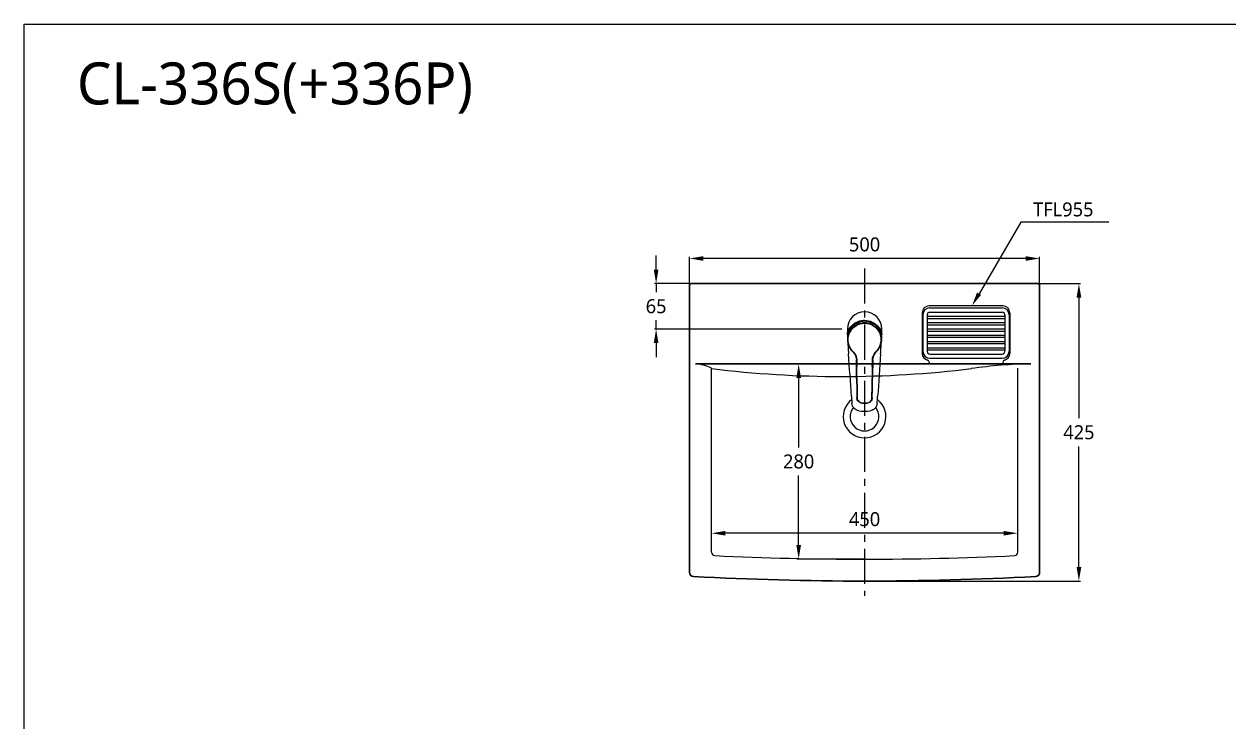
# Model space of a CAD drawing. Extents: x 189 to 3289, y -51 to 2049.
# Drawn here: x 189 to 1909, y 1052 to 2049 of the extents above; entities that cross this region are included whole.
import ezdxf

# ---------------------------------------------------------------- set-up
doc = ezdxf.new("R2010")
doc.units = 0
doc.header["$LTSCALE"] = 20
doc.header["$MEASUREMENT"] = 0
doc.linetypes.add('CENTER', pattern=[2, 1.25, -0.25, 0.25, -0.25])
doc.layers.get('0').update_dxf_attribs({"linetype": 'CONTINUOUS'})
doc.layers.get('DEFPOINTS').update_dxf_attribs({"linetype": 'CONTINUOUS'})
for name, color, linetype in [('1', 7, 'CONTINUOUS'), ('5', 5, 'CONTINUOUS'), ('BASE', 3, 'CONTINUOUS'), ('CENTER', 2, 'CENTER')]:
    doc.layers.add(name, color=color, linetype=linetype)
doc.layers.add('c', color=4, linetype='CONTINUOUS', lineweight=30)
doc.styles.add('GHS', font='romans.shx', dxfattribs={"bigfont": 'whgtxt.shx'})
doc.styles.get("Standard").update_dxf_attribs({"font": 'NanumGothic.ttf'})
doc.dimstyles.get("Standard").update_dxf_attribs({"dimtxt": 20, "dimasz": 20, "dimexe": 2.5, "dimexo": 1.5, "dimgap": 10, "dimtad": 1, "dimdec": 0, "dimzin": 0, "dimdsep": 46, "dimtxsty": 'Standard', "dimcen": 0, "dimclrd": 3, "dimclre": 3, "dimclrt": 2, "dimadec": 0, "dimazin": 0, "dimtfac": 1, "dimtdec": 0, "dimtmove": 0, "dimatfit": 3, "dimfxl": 0, "dimtolj": 1, "dimtzin": 0, "dimarcsym": 0})

# ---------------------------------------------------------------- blocks, each defined once
blk = doc.blocks.new('*D13')
at = {"color": 3, "lineweight": -2}
for p, q in [((1091.6, 1698.5), (1091.6, 1718.5)), ((1140.2, 1678.5), (1089.1, 1678.5)), ((1091.6, 1678.5), (1091.6, 1666)), ((1091.6, 1613.5), (1091.6, 1626)), ((1356.6, 1613.5), (1089.1, 1613.5)), ((1091.6, 1593.5), (1091.6, 1573.5))]:
    blk.add_line(p, q, dxfattribs=at)
at = {"color": 3}
for points in [[(1088.2, 1698.5), (1094.9, 1698.5), (1091.6, 1678.5)], [(1088.2, 1593.5), (1094.9, 1593.5), (1091.6, 1613.5)]]:
    blk.add_solid(points, dxfattribs=at)
at = {"layer": 'DEFPOINTS', "color": 0}
for p in [(1091.6, 1678.5), (1141.7, 1678.5), (1358.1, 1613.5)]:
    blk.add_point(p, dxfattribs=at)
at = {"color": 2, "insert": (1091.6, 1646), "char_height": 20, "attachment_point": 5}
blk.add_mtext('\\A1;65', dxfattribs=at)
blk = doc.blocks.new('*D14')
at = {"color": 3, "lineweight": -2}
for p, q in [((1139.2, 1677.5), (1139.2, 1716.8)), ((1619.2, 1714.3), (1159.2, 1714.3)), ((1639.2, 1677.5), (1639.2, 1716.8))]:
    blk.add_line(p, q, dxfattribs=at)
at = {"color": 3}
for points in [[(1159.2, 1717.6), (1159.2, 1710.9), (1139.2, 1714.3)], [(1619.2, 1717.6), (1619.2, 1710.9), (1639.2, 1714.3)]]:
    blk.add_solid(points, dxfattribs=at)
at = {"layer": 'DEFPOINTS', "color": 0}
for p in [(1139.2, 1714.3), (1139.2, 1676), (1639.2, 1676)]:
    blk.add_point(p, dxfattribs=at)
at = {"color": 2, "insert": (1389.2, 1734.3), "char_height": 20, "attachment_point": 5}
blk.add_mtext('\\A1;500', dxfattribs=at)
blk = doc.blocks.new('*D15')
at = {"color": 3, "lineweight": -2}
for p, q in [((1385.9, 1563.7), (1292.6, 1563.7)), ((1295.1, 1543.7), (1295.1, 1444.3)), ((1295.1, 1304.9), (1295.1, 1404.3)), ((1387.7, 1284.9), (1292.6, 1284.9))]:
    blk.add_line(p, q, dxfattribs=at)
at = {"color": 3}
for points in [[(1291.8, 1543.7), (1298.4, 1543.7), (1295.1, 1563.7)], [(1291.8, 1304.9), (1298.4, 1304.9), (1295.1, 1284.9)]]:
    blk.add_solid(points, dxfattribs=at)
at = {"layer": 'DEFPOINTS', "color": 0}
for p in [(1387.4, 1563.7), (1295.1, 1284.9), (1389.2, 1284.9)]:
    blk.add_point(p, dxfattribs=at)
at = {"color": 2, "insert": (1295.1, 1424.3), "char_height": 20, "attachment_point": 5}
blk.add_mtext('\\A1;280', dxfattribs=at)
blk = doc.blocks.new('*D16')
at = {"color": 3, "lineweight": -2}
for p, q in [((1170.5, 1296.4), (1170.5, 1324.4)), ((1587.8, 1321.9), (1190.5, 1321.9)), ((1607.8, 1296.4), (1607.8, 1324.4))]:
    blk.add_line(p, q, dxfattribs=at)
at = {"color": 3}
for points in [[(1190.5, 1325.2), (1190.5, 1318.6), (1170.5, 1321.9)], [(1587.8, 1325.2), (1587.8, 1318.6), (1607.8, 1321.9)]]:
    blk.add_solid(points, dxfattribs=at)
at = {"layer": 'DEFPOINTS', "color": 0}
for p in [(1170.5, 1321.9), (1170.5, 1294.9), (1607.8, 1294.9)]:
    blk.add_point(p, dxfattribs=at)
at = {"color": 2, "insert": (1389.2, 1341.9), "char_height": 20, "attachment_point": 5}
blk.add_mtext('\\A1;450', dxfattribs=at)
blk = doc.blocks.new('*D32')
at = {"color": 3, "lineweight": -2}
for p, q in [((1638.2, 1678.5), (1697.7, 1678.5)), ((1695.2, 1658.5), (1695.2, 1486)), ((1695.2, 1273.6), (1695.2, 1446)), ((1390.7, 1253.6), (1697.7, 1253.6))]:
    blk.add_line(p, q, dxfattribs=at)
at = {"color": 3}
for points in [[(1691.9, 1658.5), (1698.6, 1658.5), (1695.2, 1678.5)], [(1691.9, 1273.6), (1698.6, 1273.6), (1695.2, 1253.6)]]:
    blk.add_solid(points, dxfattribs=at)
at = {"layer": 'DEFPOINTS', "color": 0}
for p in [(1636.7, 1678.5), (1389.2, 1253.6), (1695.2, 1253.6)]:
    blk.add_point(p, dxfattribs=at)
at = {"color": 2, "insert": (1695.2, 1466), "char_height": 20, "attachment_point": 5}
blk.add_mtext('\\A1;425', dxfattribs=at)

msp = doc.modelspace()

# ---------------------------------------------------------------- linework, layer by layer
for p, q in [((1471.53163, 1636.69174), (1471.53163, 1578.69174)), ((1586.53163, 1646.69174), (1481.53163, 1646.69174)), ((1596.53163, 1636.69174), (1596.53163, 1578.69174)), ((1481.53163, 1566.04263), (1481.53163, 1563.69174)), ((1586.53163, 1566.04263), (1586.53163, 1563.69174))]:
    msp.add_line(p, q)
at = {"color": 7}
for p, q in [((1170.54266, 1294.89033), (1170.54266, 1557.51136)), ((1607.84504, 1294.89033), (1607.84504, 1557.51136))]:
    msp.add_line(p, q, dxfattribs=at)
for centre, radius, start, end in [((1481.53163, 1636.69174), 10, 90, 180), ((1586.53163, 1636.69174), 10, 0, 90), ((1481.53163, 1578.69174), 10, 180, 256.6576362), ((1478.53163, 1566.04263), 3, 0, 76.6576362), ((1589.53163, 1566.04263), 3, 103.3423638, 180), ((1586.53163, 1578.69174), 10, 283.3423638, 0)]:
    msp.add_arc(centre, radius, start, end)
for centre, radius, start, end in [((1146.07568, 1512.481), 51.24808, 61.48281084, 87.81252179), ((1356.25597, 3084.06524), 1538.27108, 263.06584614, 276.93415386), ((1632.75384, 942.97671), 620.74361, 90.54983289, 98.45940621), ((1389.19385, 1488.52507), 30.5, 127.05773884, 52.94226116), ((1389.19385, 1488.52507), 20.5, 140.90180968, 39.09819032), ((1175.54266, 1294.89033), 5, 180, 267.3052228), ((1602.84504, 1294.89033), 5, 272.6947772, 0), ((1389.19385, 5834.14637), 4549.28126, 267.3052228, 270), ((1389.19385, 5834.14637), 4549.28126, 270, 272.6947772)]:
    msp.add_arc(centre, radius, start, end, dxfattribs=at)
at = {"layer": '1', "color": 3}
for p, q in [((1612.38484, 1765.9976), (1552.63851, 1663.95116)), ((1738.04438, 1765.9976), (1612.38484, 1765.9976))]:
    msp.add_line(p, q, dxfattribs=at)
at = {"layer": '1', "color": 7, "linetype": 'Continuous'}
for p, q in [((1386.19385, 1623.70983, 36.5), (1386.19385, 1624.12375, 36.5)), ((1392.19385, 1624.12375, 36.5), (1392.19385, 1623.70983, 36.5)), ((1365.19385, 1601.84266, 36.5), (1365.19385, 1598.19345, 36.5)), ((1413.19385, 1598.19345, 36.5), (1413.19385, 1601.84266, 36.5)), ((1377.59862, 1559.84135, 36.5), (1377.49095, 1569.30657, 36.5)), ((1377.99091, 1569.31227, 36.5), (1378.09859, 1559.84705, 36.5)), ((1400.28911, 1559.84705, 36.5), (1400.39679, 1569.31227, 36.5)), ((1400.89675, 1569.30657, 36.5), (1400.78908, 1559.84135, 36.5)), ((1400.57652, 1542.99182, 36.5), (1400.57804, 1542.99181, 36.5)), ((1386.10269, 1507.54703, 36.5), (1386.10269, 1508.04704, 36.5)), ((1386.10269, 1508.04704, 36.5), (1392.28501, 1508.04704, 36.5)), ((1386.10269, 1507.54703, 36.5), (1392.28501, 1507.54703, 36.5)), ((1392.28501, 1507.54703, 36.5), (1392.28501, 1508.04704, 36.5))]:
    msp.add_line(p, q, dxfattribs=at)
at = {"layer": '1', "color": 7, "linetype": 'Continuous', "extrusion": (0, 0, -1)}
for centre, major_axis, ratio, start_param, end_param in [((1389.19385, 1598.19345, 36.5), (0, -24.17282), 0.992851, 0.7650129596, 5.5181723476), ((1389.19385, 1598.19347, 36.5), (0, -23.67655), 0.992543, 0.7650129596, 5.5181723476), ((1389.19385, 1601.84266, 36.5), (-24, 0), 0.935718, 0, 1.4454684956), ((1389.19385, 1601.84266, 36.5), (-24, 0), 0.935718, 1.696124158, 3.1415926536), ((1361.49199, 1569.12174, 36.5), (0, -16.12768), 0.992083, 3.9066056132, 4.7009281642), ((1361.49199, 1569.12176, 36.5), (0, -16.62396), 0.992543, 3.9066056132, 4.7009281642), ((1416.89571, 1569.12176, 36.5), (0, -16.62396), 0.992543, 1.582257143, 2.376579694), ((1416.89571, 1569.12174, 36.5), (0, -16.12768), 0.992083, 1.582257143, 2.376579694), ((1384.5947, 1560.22625, 36.5), (-2.47819, 218.64475), 0.032013, 4.6338460931, 4.7109914189), ((1384.5947, 1560.22627, 36.5), (-2.47802, 218.62987), 0.029729, 4.633846093, 4.7109914191), ((1393.793, 1560.22627, 36.5), (-2.47802, -218.62987), 0.029729, 4.7137865417, 4.7909318677), ((1393.793, 1560.22625, 36.5), (-2.47819, -218.64475), 0.032013, 4.7137865417, 4.7909318677)]:
    msp.add_ellipse(centre, major_axis=major_axis, ratio=ratio, start_param=start_param, end_param=end_param, dxfattribs=at)
at = {"layer": '1', "color": 7, "linetype": 'Continuous'}
for centre, major_axis, ratio, start_param, end_param in [((1372.91901, 1581.11383, 36.5), (-0.34762, -0.35939), 0.000015, 4.7123730788, 6.3712122468), ((1377.99094, 1569.31227, 36.5), (-0.49997, -0.00569), 0.000022, 4.7124339599, 6.281755616), ((1400.39676, 1569.31227, 36.5), (-0.49997, 0.00569), 0.000022, 3.1423044831, 4.712343232), ((1405.46869, 1581.11383, 36.5), (0.34762, -0.35939), 0.000015, 6.195158368, 7.8539975355), ((1378.09861, 1559.84704, 36.5), (-0.49997, -0.00569), 0.000022, 4.7124339599, 6.2817556166), ((1400.28909, 1559.84704, 36.5), (-0.49997, 0.00569), 0.000022, 3.1423044831, 4.712343232), ((1378.30962, 1542.99864, 36.5), (-0.49995, -0.00684), 0.000022, 4.7124451401, 6.283743557), ((1400.07808, 1542.99864, 36.5), (-0.49995, 0.00684), 0.000022, 3.1423726129, 4.7123332829), ((1378.69158, 1515.41338, 36.5), (-0.49995, -0.00702), 0.000022, 4.7124463904, 6.2848620927), ((1399.69612, 1515.41338, 36.5), (-0.49995, 0.00702), 0.000022, 3.142382966, 4.712333291)]:
    msp.add_ellipse(centre, major_axis=major_axis, ratio=ratio, start_param=start_param, end_param=end_param, dxfattribs=at)
for points, knots in [([(1392.19385, 1623.70983, 36.5), (1392.19385, 1623.66909, 36.5), (1392.13636, 1623.63516, 36.5), (1391.91622, 1623.58426, 36.5), (1391.75061, 1623.56648, 36.5), (1391.33463, 1623.54325, 36.5), (1391.0781, 1623.53739, 36.5), (1390.5099, 1623.53141, 36.5), (1390.19013, 1623.53107, 36.5), (1389.53506, 1623.53094, 36.5), (1389.19078, 1623.53108, 36.5), (1388.52651, 1623.53097, 36.5), (1388.19728, 1623.53076, 36.5), (1387.59596, 1623.5336, 36.5), (1387.31578, 1623.53681, 36.5), (1386.84091, 1623.55262, 36.5), (1386.64024, 1623.56568, 36.5), (1386.3472, 1623.60651, 36.5), (1386.25085, 1623.63498, 36.5), (1386.20024, 1623.68312, 36.5), (1386.19385, 1623.69609, 36.5), (1386.19385, 1623.70983, 36.5)], [0, 0, 0, 0, 0.1068488527, 0.1068488527, 0.2136620251, 0.2136620251, 0.321009761, 0.321009761, 0.4287284182, 0.4287284182, 0.5358739252, 0.5358739252, 0.6424034434, 0.6424034434, 0.7492201446, 0.7492201446, 0.8567851395, 0.8567851395, 0.9644038311, 0.9644038311, 1, 1, 1, 1]), ([(1378.30959, 1542.99865, 36.5), (1378.36884, 1538.66572, 36.5), (1378.42839, 1534.3328, 36.5), (1378.55557, 1525.13771, 36.5), (1378.62328, 1520.27555, 36.5), (1378.69155, 1515.41339, 36.5)], [0, 0, 0, 0, 0.4712209705, 0.4712209705, 1, 1, 1, 1]), ([(1399.69615, 1515.41339, 36.5), (1399.75699, 1519.74629, 36.5), (1399.81738, 1524.07921, 36.5), (1399.94475, 1533.27429, 36.5), (1400.01163, 1538.13647, 36.5), (1400.07811, 1542.99865, 36.5)], [0, 0, 0, 0, 0.4712209719, 0.4712209719, 1, 1, 1, 1]), ([(1386.10269, 1507.55815, 36.5), (1384.02967, 1507.55815, 36.5), (1381.99933, 1508.41268, 36.5), (1379.09926, 1511.3, 36.5), (1378.23143, 1513.33412, 36.5), (1378.20218, 1515.4065, 36.5)], [0, 0, 0, 0, 0.5, 0.5, 1, 1, 1, 1]), ([(1378.69155, 1515.41339, 36.5), (1378.71889, 1513.46631, 36.5), (1379.52657, 1511.56851, 36.5), (1382.24771, 1508.85166, 36.5), (1384.15496, 1508.04704, 36.5), (1386.10269, 1508.04704, 36.5)], [0, 0, 0, 0, 0.5, 0.5, 1, 1, 1, 1]), ([(1392.28501, 1508.04704, 36.5), (1394.23273, 1508.04704, 36.5), (1396.13561, 1508.84889, 36.5), (1398.85933, 1511.56511, 36.5), (1399.66881, 1513.4663, 36.5), (1399.69615, 1515.41339, 36.5)], [0, 0, 0, 0, 0.5, 0.5, 1, 1, 1, 1]), ([(1400.18552, 1515.4065, 36.5), (1400.15627, 1513.33447, 36.5), (1399.29528, 1511.31132, 36.5), (1396.39903, 1508.41881, 36.5), (1394.35766, 1507.55815, 36.5), (1392.28501, 1507.55815, 36.5)], [0, 0, 0, 0, 0.5, 0.5, 1, 1, 1, 1])]:
    msp.add_open_spline(points, degree=3, knots=knots, dxfattribs=at)
for points in [[(1377.80979, 1542.99181, 36.5), (1377.99758, 1529.19904, 36.5), (1378.19367, 1515.40639, 36.5)], [(1400.19587, 1515.40636, 36.5), (1400.39028, 1529.19904, 36.5), (1400.57655, 1542.99182, 36.5)]]:
    msp.add_open_spline(points, degree=2, dxfattribs=at)
at = {"layer": '1', "color": 3}
msp.add_solid([(1555.51508, 1662.26698), (1549.76194, 1665.63534), (1542.53343, 1646.69174)], dxfattribs=at)
at = {"layer": '5', "color": 7, "linetype": 'Continuous'}
for p, q in [((1364.69385, 1613.52507, 36.5), (1364.69385, 1605.56143, 36.5)), ((1413.69385, 1605.56143, 36.5), (1413.69385, 1613.52507, 36.5))]:
    msp.add_line(p, q, dxfattribs=at)
at = {"layer": '5', "color": 212}
msp.add_lwpolyline([(189.19385, 2049.02599), (3289.19385, 2049.02599), (3289.19385, -50.97401), (189.19385, -50.97401)], close=True, dxfattribs=at)
at = {"layer": '5', "color": 7, "linetype": 'Continuous'}
msp.add_ellipse((1389.19385, 1613.52507), major_axis=(0, -24.68399), ratio=0.992546, start_param=1.5707963423, end_param=4.7123889855, dxfattribs=at)
at = {"layer": '5', "color": 7, "linetype": 'Continuous', "extrusion": (0, 0, -1)}
for centre, major_axis, start_param, end_param in [((1389.19397, 1322.2676, 36.5), (-300.45686, 4332.81638), 4.7574452124, 4.771564149), ((1389.19383, 1322.26872, 36.5), (-300.45611, -4332.80567), 4.6532139229, 4.6673328944)]:
    msp.add_ellipse(centre, major_axis=major_axis, ratio=0.001187, start_param=start_param, end_param=end_param, dxfattribs=at)
at = {"layer": '5', "color": 7, "linetype": 'Continuous'}
for points, knots in [([(1369.56471, 1616.42221, 36.5), (1371.8313, 1619.41616, 36.5), (1374.8207, 1621.87853, 36.5), (1379.88354, 1624.38031, 36.5), (1381.69917, 1625.03057, 36.5), (1385.38036, 1625.88873, 36.5), (1387.25745, 1626.10794, 36.5), (1393.00236, 1626.11287, 36.5), (1396.78553, 1625.22535, 36.5), (1403.55396, 1621.88916, 36.5), (1406.54528, 1619.43085, 36.5), (1408.82299, 1616.42221, 36.5)], [0, 0, 0, 0, 0.25, 0.25, 0.375, 0.375, 0.5, 0.5, 0.75, 0.75, 1, 1, 1, 1]), ([(1367.10684, 1612.41435, 36.5), (1367.08135, 1612.36153, 36.5), (1366.34725, 1610.84078, 36.5), (1365.22697, 1607.69754, 36.5), (1364.65921, 1603.63322, 36.5), (1364.69261, 1600.97583, 36.5), (1364.78938, 1599.74546, 36.5), (1364.86852, 1598.92454, 36.5), (1365.02219, 1597.17498, 36.5), (1365.14212, 1595.62969, 36.5), (1365.23017, 1594.49544, 36.5)], [0, 0, 0, 0, 0.0096401861, 0.277537898, 0.5440080451, 0.6786094454, 0.7123699266, 0.7461355781, 0.8136629996, 1, 1, 1, 1]), ([(1367.11998, 1612.55115, 36.5), (1366.06219, 1610.37558, 36.5), (1365.33541, 1608.0444, 36.5), (1364.85665, 1604.86585, 36.5), (1364.77812, 1604.09091, 36.5), (1364.73719, 1603.31368, 36.5)], [0, 0, 0, 0, 0.7583464892, 0.7583464892, 1, 1, 1, 1]), ([(1364.75392, 1606.66779, 36.5), (1364.81244, 1607.4699, 36.5), (1364.91168, 1608.14892, 36.5), (1365.17258, 1609.45562, 36.5), (1365.33653, 1610.07295, 36.5), (1365.88386, 1611.74964, 36.5), (1366.31706, 1612.63957, 36.5), (1367.1773, 1614.04687, 36.5), (1367.60476, 1614.55703, 36.5), (1368.0502, 1614.89249, 36.5), (1368.17807, 1614.95188, 36.5), (1368.14955, 1614.6738, 36.5), (1368.1015, 1614.51796, 36.5), (1367.71913, 1613.73038, 36.5), (1367.39157, 1613.10975, 36.5), (1367.11998, 1612.55115, 36.5)], [0, 0, 0, 0, 0.125, 0.125, 0.25, 0.25, 0.5, 0.5, 0.75, 0.75, 0.875, 0.875, 0.9375, 0.9375, 1, 1, 1, 1]), ([(1364.7609, 1606.88912, 36.5), (1364.76077, 1606.92884, 36.5), (1364.76085, 1607.03134, 36.5), (1364.76207, 1607.11685, 36.5), (1364.76329, 1607.16522, 36.5)], [0, 0, 0, 0, 0.3632630274, 1, 1, 1, 1]), ([(1367.10684, 1612.41435, 36.5), (1367.36736, 1612.97447, 36.5), (1367.64479, 1613.52719, 36.5), (1368.05631, 1614.36891, 36.5), (1368.17251, 1614.6364, 36.5), (1368.31753, 1615.11211, 36.5), (1368.21901, 1615.1143, 36.5), (1367.83699, 1614.94173, 36.5), (1367.39546, 1614.46869, 36.5), (1366.49781, 1613.11652, 36.5), (1366.02507, 1612.21415, 36.5), (1365.42553, 1610.50765, 36.5), (1365.2426, 1609.87298, 36.5), (1364.94511, 1608.49098, 36.5), (1364.82913, 1607.75509, 36.5), (1364.7609, 1606.88912, 36.5)], [0, 0, 0, 0, 0.0625, 0.0625, 0.125, 0.125, 0.25, 0.25, 0.5, 0.5, 0.75, 0.75, 0.875, 0.875, 1, 1, 1, 1]), ([(1369.56462, 1616.42224, 36.5), (1369.10564, 1615.78426, 36.5), (1368.1877, 1614.50832, 36.5), (1367.46713, 1613.11234, 36.5), (1367.10684, 1612.41435, 36.5)], [0, 0, 0, 0, 0.5000039789, 1, 1, 1, 1]), ([(1411.28086, 1612.41435, 36.5), (1410.92057, 1613.11234, 36.5), (1410.2, 1614.50832, 36.5), (1409.28206, 1615.78426, 36.5), (1408.82308, 1616.42224, 36.5)], [0, 0, 0, 0, 0.4999960211, 1, 1, 1, 1]), ([(1413.62679, 1606.88912, 36.5), (1413.55857, 1607.75509, 36.5), (1413.44259, 1608.49098, 36.5), (1413.1451, 1609.87298, 36.5), (1412.96217, 1610.50765, 36.5), (1412.36263, 1612.21415, 36.5), (1411.88989, 1613.11652, 36.5), (1410.99224, 1614.46869, 36.5), (1410.55071, 1614.94173, 36.5), (1410.16869, 1615.1143, 36.5), (1410.07017, 1615.11211, 36.5), (1410.21519, 1614.6364, 36.5), (1410.33139, 1614.36891, 36.5), (1410.74291, 1613.52719, 36.5), (1411.02034, 1612.97447, 36.5), (1411.28086, 1612.41435, 36.5)], [0, 0, 0, 0, 0.125, 0.125, 0.25, 0.25, 0.5, 0.5, 0.75, 0.75, 0.875, 0.875, 0.9375, 0.9375, 1, 1, 1, 1]), ([(1411.26772, 1612.55115, 36.5), (1410.99613, 1613.10975, 36.5), (1410.66857, 1613.73038, 36.5), (1410.2862, 1614.51796, 36.5), (1410.23815, 1614.6738, 36.5), (1410.20963, 1614.95188, 36.5), (1410.3375, 1614.89249, 36.5), (1410.78294, 1614.55703, 36.5), (1411.2104, 1614.04687, 36.5), (1412.07063, 1612.63957, 36.5), (1412.50384, 1611.74964, 36.5), (1413.05117, 1610.07295, 36.5), (1413.21512, 1609.45562, 36.5), (1413.47602, 1608.14892, 36.5), (1413.57526, 1607.4699, 36.5), (1413.63378, 1606.66779, 36.5)], [0, 0, 0, 0, 0.0625, 0.0625, 0.125, 0.125, 0.25, 0.25, 0.5, 0.5, 0.75, 0.75, 0.875, 0.875, 1, 1, 1, 1]), ([(1413.65055, 1603.313, 36.5), (1413.60962, 1604.09046, 36.5), (1413.53108, 1604.86562, 36.5), (1413.05229, 1608.0444, 36.5), (1412.32551, 1610.37558, 36.5), (1411.26772, 1612.55115, 36.5)], [0, 0, 0, 0, 0.2417075056, 0.2417075056, 1, 1, 1, 1]), ([(1413.15753, 1594.49544, 36.5), (1413.24558, 1595.62969, 36.5), (1413.36551, 1597.17498, 36.5), (1413.51918, 1598.92454, 36.5), (1413.59832, 1599.74546, 36.5), (1413.69509, 1600.97583, 36.5), (1413.72849, 1603.63322, 36.5), (1413.16073, 1607.69754, 36.5), (1412.04045, 1610.84078, 36.5), (1411.30635, 1612.36153, 36.5), (1411.28086, 1612.41435, 36.5)], [0, 0, 0, 0, 0.1863370004, 0.2538644219, 0.2876300734, 0.3213905546, 0.4559919549, 0.722462102, 0.9903598139, 1, 1, 1, 1]), ([(1413.62441, 1607.16522, 36.5), (1413.62563, 1607.11685, 36.5), (1413.62685, 1607.03134, 36.5), (1413.62692, 1606.92884, 36.5), (1413.62679, 1606.88912, 36.5)], [0, 0, 0, 0, 0.6367369726, 1, 1, 1, 1]), ([(1365.23017, 1594.49544, 36.5), (1365.2675, 1593.98551, 36.5), (1365.42523, 1591.83106, 36.5), (1365.61583, 1588.85271, 36.5), (1365.81823, 1585.56149, 36.5), (1366.018, 1582.27009, 36.5), (1366.1814, 1579.80229, 36.5), (1366.29034, 1578.15708, 36.5)], [0, 0, 0, 0, 0.0936749935, 0.3957793201, 0.546834463, 0.6978896574, 1, 1, 1, 1]), ([(1412.09736, 1578.15708, 36.5), (1412.2063, 1579.80229, 36.5), (1412.3697, 1582.27009, 36.5), (1412.56947, 1585.56149, 36.5), (1412.77187, 1588.85271, 36.5), (1412.96247, 1591.83106, 36.5), (1413.1202, 1593.98551, 36.5), (1413.15753, 1594.49544, 36.5)], [0, 0, 0, 0, 0.3021103426, 0.453165537, 0.6042206799, 0.9063250065, 1, 1, 1, 1]), ([(1380.82256, 1496.81159, 36.5), (1378.23779, 1497.16577, 36.5), (1375.86599, 1498.45826, 36.5), (1372.39718, 1502.32012, 36.5), (1371.37383, 1504.78509, 36.5), (1371.19493, 1507.36704, 36.5)], [0, 0, 0, 0, 0.5, 0.5, 1, 1, 1, 1]), ([(1407.19277, 1507.36704, 36.5), (1407.01386, 1504.78509, 36.5), (1405.99052, 1502.32012, 36.5), (1402.52171, 1498.45826, 36.5), (1400.1499, 1497.16577, 36.5), (1397.56514, 1496.81159, 36.5)], [0, 0, 0, 0, 0.5, 0.5, 1, 1, 1, 1])]:
    msp.add_open_spline(points, degree=3, knots=knots, dxfattribs=at)
for points, degree in [([(1364.69393, 1605.64023, 36.5), (1364.70385, 1605.24529, 36.5)], 1), ([(1364.7609, 1606.88912, 36.5), (1364.71906, 1606.3578, 36.5), (1364.69399, 1605.78521, 36.5), (1364.70355, 1605.05992, 36.5)], 3), ([(1364.70345, 1605.27213, 36.5), (1364.70307, 1605.80614, 36.5), (1364.7232, 1606.24688, 36.5), (1364.75391, 1606.66776, 36.5)], 3), ([(1364.76329, 1607.16522, 36.5), (1364.75361, 1607.05496, 36.5), (1364.74488, 1606.94377, 36.5), (1364.73714, 1606.83169, 36.5)], 3), ([(1364.7609, 1606.88912, 36.5), (1364.75952, 1606.81528, 36.5), (1364.75719, 1606.7415, 36.5), (1364.75391, 1606.66778, 36.5)], 3), ([(1369.56462, 1616.42224, 36.5), (1369.46073, 1616.44585, 36.5), (1369.17768, 1616.38552, 36.5), (1368.57464, 1615.97797, 36.5), (1367.85346, 1615.26247, 36.5), (1367.07715, 1614.24243, 36.5), (1366.31041, 1612.92511, 36.5), (1365.61704, 1611.31146, 36.5), (1365.06147, 1609.40538, 36.5), (1364.83145, 1607.94203, 36.5), (1364.76329, 1607.16522, 36.5)], 3), ([(1367.11998, 1612.55115, 36.5), (1367.11855, 1612.50414, 36.5), (1367.11417, 1612.45854, 36.5), (1367.10684, 1612.41435, 36.5)], 3), ([(1413.62441, 1607.16522, 36.5), (1413.55625, 1607.94203, 36.5), (1413.32623, 1609.40538, 36.5), (1412.77066, 1611.31146, 36.5), (1412.07729, 1612.92511, 36.5), (1411.31055, 1614.24243, 36.5), (1410.53424, 1615.26247, 36.5), (1409.81306, 1615.97797, 36.5), (1409.21002, 1616.38552, 36.5), (1408.92697, 1616.44585, 36.5), (1408.82308, 1616.42224, 36.5)], 3), ([(1411.28086, 1612.41435, 36.5), (1411.27353, 1612.45854, 36.5), (1411.26915, 1612.50414, 36.5), (1411.26772, 1612.55115, 36.5)], 3), ([(1413.65056, 1606.83169, 36.5), (1413.64282, 1606.94377, 36.5), (1413.63409, 1607.05496, 36.5), (1413.62441, 1607.16522, 36.5)], 3), ([(1413.63379, 1606.66778, 36.5), (1413.63051, 1606.7415, 36.5), (1413.62818, 1606.81528, 36.5), (1413.62679, 1606.88912, 36.5)], 3), ([(1413.68415, 1605.05992, 36.5), (1413.69371, 1605.78521, 36.5), (1413.66864, 1606.3578, 36.5), (1413.62679, 1606.88912, 36.5)], 3), ([(1413.63379, 1606.66776, 36.5), (1413.6645, 1606.24688, 36.5), (1413.68463, 1605.80614, 36.5), (1413.68425, 1605.27213, 36.5)], 3), ([(1413.68164, 1605.20371, 36.5), (1413.69377, 1605.64023, 36.5)], 1), ([(1370.52289, 1517.06563, 36.5), (1370.68752, 1514.68967, 36.5), (1370.85214, 1512.31372, 36.5), (1371.01679, 1509.93779, 36.5)], 3), ([(1407.37091, 1509.93779, 36.5), (1407.53555, 1512.31372, 36.5), (1407.70018, 1514.68967, 36.5), (1407.86481, 1517.06563, 36.5)], 3), ([(1380.82256, 1496.81159, 36.5), (1386.37844, 1496.0503, 36.5), (1392.00633, 1496.04991, 36.5), (1397.56514, 1496.81159, 36.5)], 3)]:
    msp.add_open_spline(points, degree=degree, dxfattribs=at)
for points, weights in [([(1371.01679, 1509.93779, 36.5), (1371.10585, 1508.65244, 36.5), (1371.19493, 1507.36704, 36.5)], [0.500000017234, 0.499999982766, 0.500000017234]), ([(1407.19277, 1507.36704, 36.5), (1407.28185, 1508.65244, 36.5), (1407.37091, 1509.93779, 36.5)], [0.500000019311, 0.499999980689, 0.500000019311])]:
    msp.add_rational_spline(points, weights, degree=2, dxfattribs=at)
at = {"layer": 'BASE', "linetype": 'Continuous'}
for p, q in [((1482.53163, 1643.69174, -45.11601), (1585.53163, 1643.69174, -45.11601)), ((1482.53163, 1637.69174, -45.11601), (1585.53163, 1637.69174, -45.11601)), ((1472.53163, 1633.69174, -45.11601), (1472.53163, 1581.69174, -45.11601)), ((1478.53163, 1633.69174, -45.11601), (1478.53163, 1581.69174, -45.11601)), ((1478.53163, 1631.69174, -45.11601), (1589.53163, 1631.69174, -45.11601)), ((1478.53163, 1628.69174, -45.11601), (1589.53163, 1628.69174, -45.11601)), ((1478.53163, 1622.69174, -45.11601), (1589.53163, 1622.69174, -45.11601)), ((1478.53163, 1619.69174, -45.11601), (1589.53163, 1619.69174, -45.11601)), ((1589.53163, 1633.69174, -45.11601), (1589.53163, 1581.69174, -45.11601)), ((1595.53163, 1633.69174, -45.11601), (1595.53163, 1581.69174, -45.11601)), ((1478.53163, 1613.69174, -45.11601), (1589.53163, 1613.69174, -45.11601)), ((1478.53163, 1610.69174, -45.11601), (1589.53163, 1610.69174, -45.11601)), ((1478.53163, 1604.69174, -45.11601), (1589.53163, 1604.69174, -45.11601)), ((1478.53163, 1601.69174, -45.11601), (1589.53163, 1601.69174, -45.11601)), ((1478.53163, 1595.69174, -45.11601), (1589.53163, 1595.69174, -45.11601)), ((1478.53163, 1592.69174, -45.11601), (1589.53163, 1592.69174, -45.11601)), ((1478.53163, 1586.69174, -45.11601), (1589.53163, 1586.69174, -45.11601)), ((1478.53163, 1583.69174, -45.11601), (1589.53163, 1583.69174, -45.11601)), ((1482.53163, 1577.69174, -45.11601), (1585.53163, 1577.69174, -45.11601)), ((1482.53163, 1571.69174, -45.11601), (1585.53163, 1571.69174, -45.11601))]:
    msp.add_line(p, q, dxfattribs=at)
for centre, radius, start, end in [((1482.53163, 1633.69174, -45.11601), 10, 90, 180), ((1482.53163, 1633.69174, -45.11601), 4, 90, 180), ((1585.53163, 1633.69174, -45.11601), 10, 0, 90), ((1585.53163, 1633.69174, -45.11601), 4, 0, 90), ((1482.53163, 1581.69174, -45.11601), 10, 180, 270), ((1482.53163, 1581.69174, -45.11601), 4, 180, 270), ((1585.53163, 1581.69174, -45.11601), 10, 270, 0), ((1585.53163, 1581.69174, -45.11601), 4, 270, 0)]:
    msp.add_arc(centre, radius, start, end, dxfattribs=at)
at = {"layer": 'c', "color": 7}
for p, q in [((1139.19385, 1676.02507), (1139.19385, 1266.077)), ((1141.69385, 1678.52507), (1636.69385, 1678.52507)), ((1639.19385, 1676.02507), (1639.19385, 1266.077)), ((1148.03179, 1563.69174), (1626.79703, 1563.69174))]:
    msp.add_line(p, q, dxfattribs=at)
for centre, radius, start, end in [((1141.69385, 1676.02507), 2.5, 90, 180), ((1636.69385, 1676.02507), 2.5, 0, 90), ((1145.19385, 1266.077), 6, 180, 266.94249446), ((1389.19385, 5834.14637), 4580.58126, 266.94249446, 273.05750554), ((1633.19385, 1266.077), 6, 273.05750554, 0)]:
    msp.add_arc(centre, radius, start, end, dxfattribs=at)
at = {"layer": 'CENTER', "color": 1, "linetype": 'CENTER', "ltscale": 2}
msp.add_line((1389.19385, 1699.77307), (1389.19385, 1232.31711), dxfattribs=at)

# ---------------------------------------------------------------- texts
at = {"insert": (264.5858, 1994.30392), "char_height": 60, "width": 460, "attachment_point": 1, "style": 'GHS'}
msp.add_mtext('{\\fNanumGothic|b0|i0|c0|p50;CL-336S(+336P)}', dxfattribs=at)
at = {"layer": '1', "color": 2, "insert": (1672.8862, 1784.2878), "char_height": 20, "attachment_point": 5}
msp.add_mtext('TFL955', dxfattribs=at)

# ---------------------------------------------------------------- dimensions: what is measured, and where the dimension line sits
dim = msp.add_linear_dim(base=(1139.19385, 1714.25564), p1=(1639.19385, 1676.02507), p2=(1139.19385, 1676.02507), angle=180, dimstyle='Standard')
dim.commit()
dim.dimension.update_dxf_attribs({"geometry": '*D14', "text_midpoint": (1389.19385, 1734.25564)})
dim = msp.add_linear_dim(base=(1091.55762, 1678.52507), p1=(1358.06684, 1613.52507), p2=(1141.69385, 1678.52507), angle=90, dimstyle='Standard', override={"dimtih": 1, "dimtoh": 1, "dimfxl": 1.25})
dim.commit()
dim.dimension.update_dxf_attribs({"geometry": '*D13', "text_midpoint": (1091.55762, 1646.02507), "dimtype": 160})
dim = msp.add_linear_dim(base=(1695.22138, 1253.5651), p1=(1636.69385, 1678.52507), p2=(1389.19385, 1253.5651), angle=90, dimstyle='Standard', override={"dimtih": 1, "dimtoh": 1, "dimfxl": 1.25})
dim.commit()
dim.dimension.update_dxf_attribs({"geometry": '*D32', "text_midpoint": (1695.22138, 1466.04509)})
dim = msp.add_linear_dim(base=(1295.10643, 1284.8651), p1=(1387.41441, 1563.69174), p2=(1389.19385, 1284.8651), angle=90, text='280', dimstyle='Standard', override={"dimtih": 1, "dimtoh": 1, "dimfxl": 1.25})
dim.commit()
dim.dimension.update_dxf_attribs({"geometry": '*D15', "text_midpoint": (1295.10643, 1424.27842)})
dim = msp.add_linear_dim(base=(1170.54266, 1321.89535), p1=(1607.84504, 1294.89033), p2=(1170.54266, 1294.89033), angle=180, text='450', dimstyle='Standard')
dim.commit()
dim.dimension.update_dxf_attribs({"geometry": '*D16', "text_midpoint": (1389.19385, 1341.89535)})

doc.saveas('drawing.dxf')
